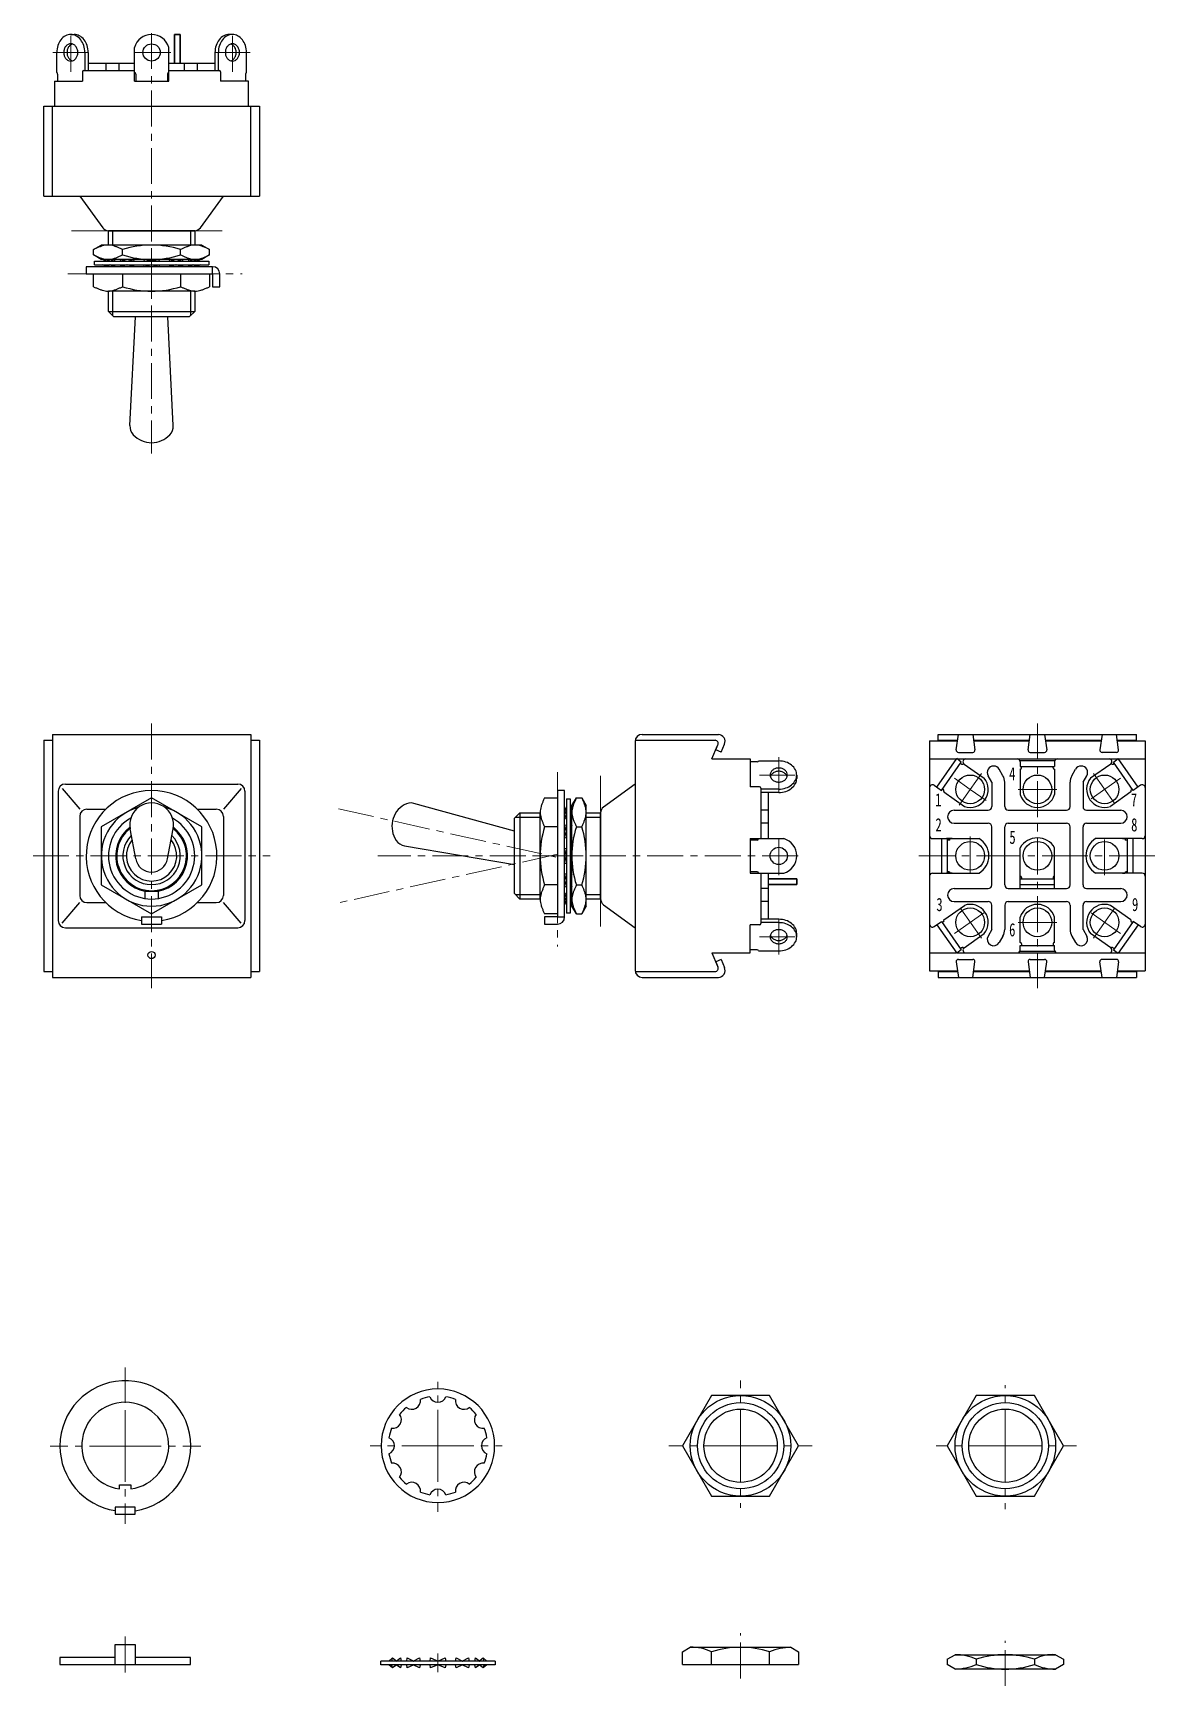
# Model space of a CAD drawing. Units: millimetres on the paper. Extents: x -73 to 83, y -72 to 158.
import ezdxf
from ezdxf.enums import TextEntityAlignment as Align

# ---------------------------------------------------------------- set-up
doc = ezdxf.new("R2010")
doc.units = ezdxf.units.MM
doc.linetypes.add('CHAIN1', pattern=[8, 5, -1, 1, -1])
for name, color, linetype in [('0-0_0', 3, 'Continuous'), ('0-4_DIM', 3, 'Continuous'), ('0-F', 3, 'Continuous')]:
    doc.layers.add(name, color=color, linetype=linetype)
doc.layers.add('0-1_DEFPOINTS', color=4, linetype='CHAIN1', lineweight=18)
doc.layers.add('0-5_CENTER', color=4, linetype='CHAIN1', lineweight=18)
doc.styles.add('ＭＳ ゴシック', font='')
doc.styles.get('ＭＳ ゴシック').set_extended_font_data('MS Gothic')

msp = doc.modelspace()

# ---------------------------------------------------------------- linework, layer by layer
at = {"layer": '0-0_0'}
for p, q in [((-70.495, 135.141), (-70.495, 147.671)), ((-42.895, 135.141), (-42.895, 147.671)), ((-64.778, 122.551), (-64.778, 124.326)), ((-64.778, 124.326), (-48.612, 124.326)), ((-60.736, 124.326), (-60.736, 122.551)), ((-52.653, 124.326), (-52.653, 122.551)), ((-48.612, 124.326), (-48.612, 122.551)), ((-62.695, 119.091), (-62.695, 121.926)), ((-50.695, 121.926), (-62.695, 121.926)), ((-62.095, 118.491), (-62.095, 121.926)), ((-51.295, 121.926), (-51.295, 118.491)), ((-50.695, 121.926), (-50.695, 119.091)), ((-62.695, 119.091), (-56.695, 119.091)), ((-62.695, 119.091), (-61.945, 118.341)), ((-51.445, 118.341), (-61.945, 118.341)), ((-59.714, 103.228), (-58.945, 118.341)), ((-56.695, 119.091), (-50.695, 119.091)), ((-53.675, 103.228), (-54.445, 118.341)), ((-51.445, 118.341), (-50.695, 119.091)), ((-6.195, 46.79), (-20.178, 50.645)), ((-1.985, 51.427), (-0.211, 51.427)), ((-0.211, 51.427), (-0.211, 35.261)), ((-5.445, 49.344), (-6.195, 48.594)), ((-6.195, 38.094), (-6.195, 48.594)), ((-6.045, 48.744), (-2.611, 48.744)), ((-5.445, 49.344), (-5.445, 43.344)), ((-5.445, 49.344), (-2.61, 49.344)), ((-2.611, 37.344), (-2.61, 49.344)), ((-58.906, 42.927), (-59.692, 47.093)), ((-54.484, 42.927), (-53.698, 47.093)), ((-0.211, 47.386), (-1.985, 47.386)), ((-21.485, 44.75), (-6.195, 42.168)), ((-5.445, 43.344), (-5.445, 37.344)), ((-0.211, 39.303), (-1.985, 39.303)), ((-57.62, 38.444), (-57.62, 37.416)), ((-57.62, 38.444), (-55.77, 38.444)), ((-55.77, 38.444), (-55.77, 37.416)), ((-6.195, 38.094), (-5.445, 37.344)), ((-2.611, 37.944), (-6.045, 37.944)), ((-2.611, 37.344), (-5.445, 37.344)), ((-0.211, 35.261), (-1.985, 35.261)), ((21.245, -31.736), (17.204, -38.736)), ((29.328, -31.736), (21.245, -31.736)), ((33.369, -38.736), (29.328, -31.736)), ((17.204, -38.736), (21.245, -45.736)), ((29.328, -45.736), (33.369, -38.736)), ((21.245, -45.736), (29.328, -45.736)), ((17.204, -67.406), (18.287, -66.781)), ((17.204, -69.181), (17.204, -67.406)), ((18.287, -66.781), (32.287, -66.781)), ((21.245, -69.181), (21.245, -67.406)), ((29.328, -69.181), (29.328, -67.406)), ((32.287, -66.781), (33.369, -67.406)), ((33.369, -67.406), (33.369, -69.181)), ((17.204, -69.181), (21.245, -69.181)), ((21.245, -69.181), (29.328, -69.181)), ((29.328, -69.181), (33.369, -69.181))]:
    msp.add_line(p, q, dxfattribs=at)
msp.add_lwpolyline([(-49.695, 47.386), (-56.695, 51.427), (-63.695, 47.386), (-63.695, 39.303), (-56.695, 35.261), (-49.695, 39.303)], close=True, dxfattribs=at)
for radius in [7, 6, 5.1]:
    msp.add_circle((25.287, -38.736), radius, dxfattribs=at)
for centre, radius, start, end in [((-52.518, 148.79), 28.962, 244.95668, 245.83606), ((-60.578, 130.821), 9.268, 245.82383, 248.53471), ((-62.078, 127), 5.163, 248.5135, 253.26103), ((-62.592, 125.287), 3.374, 253.24085, 260.29448), ((-62.748, 124.376), 2.45, 260.30057, 269.79683), ((-62.766, 124.376), 2.45, 270.20317, 279.69943), ((-62.922, 125.287), 3.374, 279.70555, 286.75918), ((-63.436, 127), 5.163, 286.73892, 291.48646), ((-64.936, 130.821), 9.268, 291.46529, 294.17617), ((-72.996, 148.79), 28.962, 294.16394, 295.04332), ((-56.695, 135.3), 13.375, 252.41205, 287.58795), ((-40.394, 148.79), 28.962, 244.95668, 245.83606), ((-48.453, 130.821), 9.268, 245.82383, 248.53471), ((-49.954, 127), 5.163, 248.51354, 253.26108), ((-50.468, 125.287), 3.374, 253.24085, 260.29448), ((-50.624, 124.376), 2.45, 260.30055, 269.79682), ((-50.641, 124.376), 2.45, 270.20317, 279.69943), ((-50.797, 125.287), 3.374, 279.70552, 286.75915), ((-51.311, 127), 5.163, 286.73892, 291.48646), ((-52.812, 130.821), 9.268, 291.46529, 294.17617), ((-60.871, 148.79), 28.962, 294.164, 295.04337), ((-57.966, 103.139), 1.75, 177.08611, 223.39801), ((-56.695, 104.341), 3.5, 223.39801, 316.60199), ((-55.423, 103.139), 1.75, 316.60199, 2.91389), ((-56.695, 47.658), 3.05, 349.31305, 190.68695), ((-20.643, 48.958), 1.75, 74.58611, 120.89801), ((2.464, 48.728), 5.163, 158.5135, 163.26103), ((6.285, 47.227), 9.268, 155.82383, 158.53471), ((24.254, 39.168), 28.962, 154.95668, 155.83606), ((-56.695, 43.344), 7, 105.10938, 74.89062), ((-56.695, 43.344), 6, 118.92964, 61.07036), ((-19.744, 47.457), 3.5, 120.89801, 214.10199), ((-0.16, 49.398), 2.45, 170.30057, 179.79683), ((-0.16, 49.415), 2.45, 180.20317, 189.69943), ((0.751, 49.242), 3.374, 163.24085, 170.29448), ((0.751, 49.571), 3.374, 189.70555, 196.75918), ((2.464, 50.085), 5.163, 196.73892, 201.48646), ((-56.695, 43.344), 5, 127.31891, 259.33887), ((-56.695, 43.344), 4.85, 128.31988, 51.68012), ((-56.695, 43.344), 4, 134.91582, 45.08418), ((-56.695, 43.344), 5, 280.66113, 52.68109), ((10.764, 43.344), 13.375, 162.41205, 197.58795), ((6.285, 51.586), 9.268, 201.46529, 204.17617), ((24.254, 59.646), 28.962, 204.16394, 205.04332), ((-56.695, 43.344), 3.5, 140.69215, 39.30785), ((-21.193, 46.476), 1.75, 214.10199, 260.41389), ((-56.695, 43.344), 2.25, 190.68695, 349.31305), ((24.254, 27.043), 28.962, 154.95668, 155.83606), ((-0.16, 37.274), 2.45, 170.30055, 179.79682), ((-0.16, 37.291), 2.45, 180.20317, 189.69943), ((0.751, 37.117), 3.374, 163.24085, 170.29448), ((0.751, 37.447), 3.374, 189.70552, 196.75915), ((2.464, 36.603), 5.163, 158.51354, 163.26108), ((6.285, 35.103), 9.268, 155.82383, 158.53471), ((2.464, 37.961), 5.163, 196.73892, 201.48646), ((6.285, 39.461), 9.268, 201.46529, 204.17617), ((24.254, 47.521), 28.962, 204.164, 205.04337), ((18.416, -73.481), 6.702, 65.02941, 91.10567), ((25.287, -80.155), 13.375, 72.41205, 107.58795), ((32.599, -75.57), 8.795, 92.03333, 111.83159)]:
    msp.add_arc(centre, radius, start, end, dxfattribs=at)
at = {"layer": '0-1_DEFPOINTS'}
for p, q in [((-46.871, 130.341), (-67.839, 130.341)), ((-56.695, 127.921), (-56.695, 100.841)), ((-68.339, 124.326), (-44.085, 124.326)), ((-56.695, 100.841), (-56.695, 99.341)), ((-56.695, 61.744), (-56.695, 24.944)), ((-0.211, 54.989), (-0.211, 30.735)), ((5.805, 33.521), (5.805, 54.489)), ((-30.695, 49.884), (-0.195, 43.123)), ((-73.195, 43.344), (-40.195, 43.344)), ((-0.195, 43.566), (-30.695, 36.804)), ((-23.695, 43.344), (-25.195, 43.344)), ((3.384, 43.344), (-23.695, 43.344)), ((25.287, -38.736), (25.287, -29.648)), ((25.287, -38.736), (15.28, -38.736)), ((25.287, -38.736), (25.287, -47.39)), ((25.287, -38.736), (33.369, -38.736)), ((33.369, -38.736), (35.273, -38.736)), ((25.287, -71.125), (25.287, -64.836))]:
    msp.add_line(p, q, dxfattribs=at)
at = {"layer": '0-4_DIM'}
for p, q in [((-67.945, 157.641), (-67.476, 157.641)), ((-53.495, 157.641), (-52.695, 157.641)), ((-53.495, 153.641), (-53.495, 157.641)), ((-52.695, 157.641), (-53.495, 157.641)), ((-52.695, 157.641), (-52.695, 153.641)), ((-52.695, 153.641), (-52.695, 157.641)), ((-45.445, 157.641), (-45.914, 157.641)), ((-69.9, 154.141), (-69.9, 155.141)), ((-69.9, 152.341), (-69.9, 154.141)), ((-65.979, 155.141), (-65.979, 152.641)), ((-65.52, 155.141), (-65.52, 152.641)), ((-59.095, 152.341), (-59.095, 155.841)), ((-59.095, 152.341), (-59.095, 155.841)), ((-54.295, 152.341), (-54.295, 155.841)), ((-54.295, 152.341), (-54.295, 155.841)), ((-47.869, 155.141), (-47.869, 153.641)), ((-47.411, 155.141), (-47.411, 152.641)), ((-43.489, 154.141), (-43.489, 155.141)), ((-43.489, 152.341), (-43.489, 154.141)), ((-69.771, 152.141), (-69.771, 151.141)), ((-66.308, 152.441), (-66.308, 151.141)), ((-66.108, 152.641), (-62.05, 152.641)), ((-65.52, 153.641), (-62.05, 153.641)), ((-63.045, 153.641), (-63.045, 152.641)), ((-62.05, 153.641), (-59.095, 153.641)), ((-62.05, 152.641), (-59.095, 152.641)), ((-61.245, 153.641), (-61.245, 152.641)), ((-59.095, 151.141), (-59.095, 152.641)), ((-58.895, 152.141), (-58.895, 151.141)), ((-54.495, 152.141), (-54.495, 151.141)), ((-54.295, 153.641), (-53.495, 153.641)), ((-54.295, 151.141), (-54.295, 152.641)), ((-54.295, 152.641), (-51.339, 152.641)), ((-53.495, 153.641), (-52.695, 153.641)), ((-52.695, 153.641), (-51.339, 153.641)), ((-52.145, 153.641), (-52.145, 152.641)), ((-51.339, 153.641), (-47.869, 153.641)), ((-51.339, 152.641), (-47.281, 152.641)), ((-50.345, 153.641), (-50.345, 152.641)), ((-47.869, 153.641), (-47.869, 152.641)), ((-47.081, 152.441), (-47.081, 151.141)), ((-43.619, 152.141), (-43.619, 151.141)), ((-70.195, 151.141), (-66.308, 151.141)), ((-70.195, 151.141), (-70.195, 147.671)), ((-59.095, 151.141), (-54.295, 151.141)), ((-43.195, 151.141), (-47.081, 151.141)), ((-43.195, 147.671), (-43.195, 151.141)), ((-71.695, 135.141), (-41.695, 135.141)), ((-66.695, 135.141), (-63.494, 130.752)), ((-49.895, 130.752), (-46.695, 135.141)), ((-62.695, 128.341), (-62.695, 130.341)), ((-50.695, 130.341), (-62.695, 130.341)), ((-62.686, 130.341), (-50.703, 130.341)), ((-62.095, 128.341), (-62.095, 130.341)), ((-51.295, 130.341), (-51.295, 128.341)), ((-50.695, 130.341), (-50.695, 128.341)), ((-63.695, 126.341), (-64.778, 126.967)), ((-49.695, 128.341), (-63.695, 128.341)), ((-60.736, 126.967), (-60.736, 127.716)), ((-52.653, 126.967), (-52.653, 127.716)), ((-49.695, 128.341), (-48.612, 127.716)), ((-48.612, 126.967), (-49.695, 126.341)), ((-48.612, 126.967), (-48.612, 127.716)), ((-65.795, 125.326), (-65.795, 124.326)), ((-48.195, 125.326), (-65.795, 125.326)), ((-65.795, 124.326), (-48.195, 124.326)), ((-64.645, 126.084), (-56.695, 126.084)), ((-64.645, 125.584), (-64.645, 126.084)), ((-64.645, 125.584), (-56.641, 125.584)), ((-49.695, 126.341), (-63.695, 126.341)), ((-63.006, 125.344), (-63.504, 125.584)), ((-63.006, 125.344), (-63.103, 125.584)), ((-63.102, 126.085), (-63.006, 126.323)), ((-62.413, 125.584), (-63.006, 125.344)), ((-62.695, 126.197), (-62.695, 126.342)), ((-62.695, 125.326), (-62.695, 125.47)), ((-62.51, 126.084), (-61.918, 126.323)), ((-61.918, 125.344), (-62.51, 125.584)), ((-62.095, 126.252), (-62.095, 126.341)), ((-62.095, 125.326), (-62.095, 125.416)), ((-61.918, 126.323), (-61.821, 126.084)), ((-61.821, 125.584), (-61.918, 125.344)), ((-60.965, 125.336), (-61.033, 125.584)), ((-61.032, 126.087), (-60.965, 126.331)), ((-60.965, 126.331), (-60.065, 126.084)), ((-60.065, 125.584), (-60.965, 125.336)), ((-60.133, 126.084), (-59.234, 126.331)), ((-59.234, 125.336), (-60.133, 125.584)), ((-59.234, 126.331), (-59.166, 126.084)), ((-59.166, 125.584), (-59.234, 125.336)), ((-57.719, 125.326), (-57.782, 125.584)), ((-56.665, 125.584), (-57.719, 125.326)), ((-56.748, 125.584), (-48.745, 125.584)), ((-55.67, 126.341), (-56.725, 126.084)), ((-55.67, 125.326), (-56.725, 125.584)), ((-56.695, 126.084), (-48.745, 126.084)), ((-55.607, 126.084), (-55.67, 126.341)), ((-55.607, 125.584), (-55.67, 125.326)), ((-54.224, 126.084), (-54.156, 126.331)), ((-54.156, 125.336), (-54.224, 125.584)), ((-54.156, 126.331), (-53.256, 126.084)), ((-53.256, 125.584), (-54.156, 125.336)), ((-53.324, 126.084), (-52.425, 126.331)), ((-52.425, 125.336), (-53.324, 125.584)), ((-52.425, 126.331), (-52.357, 126.087)), ((-52.356, 125.584), (-52.425, 125.336)), ((-51.569, 126.084), (-51.472, 126.323)), ((-51.472, 125.344), (-51.569, 125.584)), ((-51.472, 126.323), (-50.879, 126.084)), ((-50.879, 125.584), (-51.472, 125.344)), ((-51.295, 126.341), (-51.295, 126.252)), ((-51.295, 125.416), (-51.295, 125.326)), ((-50.384, 125.344), (-50.976, 125.584)), ((-50.971, 126.086), (-50.384, 126.323)), ((-50.695, 126.342), (-50.695, 126.197)), ((-50.695, 125.47), (-50.695, 125.326)), ((-50.384, 126.323), (-50.287, 126.085)), ((-50.384, 126.323), (-49.886, 126.084)), ((-49.886, 125.584), (-50.384, 125.344)), ((-50.287, 125.584), (-50.384, 125.344)), ((-48.745, 126.084), (-48.745, 125.584)), ((-48.195, 124.326), (-48.195, 125.326)), ((-70.495, 60.244), (-42.895, 60.244)), ((-70.495, 60.244), (-70.495, 26.444)), ((-42.895, 60.244), (-42.895, 26.444)), ((11.605, 60.244), (22.205, 60.244)), ((52.805, 60.244), (80.405, 60.244)), ((52.805, 59.444), (52.805, 60.244)), ((55.303, 58.086), (55.605, 60.244)), ((57.605, 60.244), (57.908, 58.086)), ((65.303, 58.086), (65.605, 60.244)), ((67.605, 60.244), (67.908, 58.086)), ((75.605, 60.244), (75.303, 58.086)), ((77.908, 58.086), (77.605, 60.244)), ((-71.695, 59.444), (-71.695, 27.244)), ((-71.695, 59.444), (-70.495, 59.444)), ((-42.895, 59.444), (-41.695, 59.444)), ((-41.695, 59.444), (-41.695, 27.244)), ((10.605, 59.244), (10.605, 27.444)), ((10.626, 59.444), (21.754, 59.444)), ((21.305, 56.844), (22.082, 58.692)), ((21.83, 58.093), (22.123, 58.789)), ((22.567, 57.783), (21.83, 58.093)), ((22.567, 57.783), (23.035, 58.896)), ((51.605, 59.344), (51.605, 27.344)), ((51.605, 59.344), (55.479, 59.344)), ((52.805, 59.444), (55.493, 59.444)), ((55.6, 57.744), (57.61, 57.744)), ((57.717, 59.444), (65.493, 59.444)), ((57.717, 59.444), (65.493, 59.444)), ((57.731, 59.344), (65.479, 59.344)), ((65.6, 57.744), (67.61, 57.744)), ((67.717, 59.444), (75.493, 59.444)), ((67.717, 59.444), (75.493, 59.444)), ((67.731, 59.344), (75.479, 59.344)), ((77.61, 57.744), (75.6, 57.744)), ((77.731, 59.344), (81.605, 59.344)), ((81.605, 59.344), (81.605, 27.344)), ((21.305, 56.844), (26.605, 56.844)), ((26.605, 56.844), (26.605, 52.958)), ((27.605, 56.42), (26.605, 56.42)), ((27.805, 56.55), (29.605, 56.55)), ((29.605, 56.55), (30.605, 56.55)), ((51.605, 56.844), (55.348, 56.844)), ((52.602, 52.923), (55.372, 56.879)), ((53.257, 52.464), (56.011, 56.396)), ((56.011, 56.396), (55.372, 56.879)), ((55.417, 56.844), (77.793, 56.844)), ((56.06, 56.117), (55.896, 56.232)), ((56.409, 56.117), (59.205, 54.159)), ((61.814, 54.494), (61.295, 55.394)), ((64.176, 56.594), (69.035, 56.594)), ((64.205, 56.444), (64.205, 55.794)), ((64.205, 55.794), (69.005, 55.794)), ((64.205, 55.394), (64.205, 51.894)), ((64.405, 55.594), (64.405, 55.794)), ((68.805, 55.594), (68.805, 55.794)), ((69.005, 56.444), (69.005, 55.794)), ((69.005, 55.394), (69.005, 51.894)), ((71.397, 54.494), (71.916, 55.394)), ((76.802, 56.117), (74.005, 54.159)), ((77.151, 56.117), (77.315, 56.232)), ((77.2, 56.396), (77.839, 56.879)), ((79.953, 52.464), (77.2, 56.396)), ((80.609, 52.923), (77.839, 56.879)), ((77.863, 56.844), (81.605, 56.844)), ((-68.695, 53.344), (-44.695, 53.344)), ((10.605, 53.344), (6.216, 50.144)), ((27.905, 52.958), (26.605, 52.958)), ((33.105, 54.594), (33.105, 54.125)), ((52.235, 53.18), (53.257, 52.464)), ((60.255, 53.594), (59.736, 54.494)), ((60.255, 53.594), (60.255, 50.194)), ((62.055, 50.194), (62.055, 53.594)), ((71.155, 50.194), (71.155, 53.594)), ((72.955, 53.594), (73.475, 54.494)), ((72.955, 53.594), (72.955, 50.194)), ((80.976, 53.18), (79.953, 52.464)), ((-69.695, 52.344), (-69.695, 34.344)), ((-69.15, 52.71), (-66.695, 49.844)), ((-44.239, 52.71), (-46.695, 49.844)), ((-43.695, 52.344), (-43.695, 34.344)), ((0.789, 52.444), (-0.211, 52.444)), ((-0.211, 52.444), (-0.211, 34.844)), ((0.789, 34.844), (0.789, 52.444)), ((1.047, 51.294), (1.047, 43.291)), ((1.047, 51.294), (1.547, 51.294)), ((1.547, 51.294), (1.547, 43.344)), ((1.805, 50.344), (2.431, 51.427)), ((28.105, 52.758), (28.105, 48.7)), ((30.605, 52.628), (28.105, 52.628)), ((30.605, 52.17), (28.105, 52.17)), ((29.105, 52.17), (29.105, 48.7)), ((53.536, 52.513), (53.372, 52.628)), ((53.585, 52.234), (56.452, 50.227)), ((79.626, 52.234), (76.759, 50.227)), ((79.675, 52.513), (79.839, 52.628)), ((-66.695, 48.844), (-66.695, 37.844)), ((-65.695, 49.844), (-63.063, 49.844)), ((-50.326, 49.844), (-47.695, 49.844)), ((-46.695, 48.844), (-46.695, 37.844)), ((0.789, 49.344), (0.934, 49.344)), ((0.789, 48.744), (0.879, 48.744)), ((0.808, 49.655), (1.047, 50.154)), ((0.808, 49.655), (1.047, 49.752)), ((1.047, 49.063), (0.808, 49.655)), ((0.808, 48.567), (1.047, 49.16)), ((1.047, 48.47), (0.808, 48.567)), ((1.547, 49.16), (1.787, 48.567)), ((1.787, 48.567), (1.547, 48.47)), ((1.549, 49.752), (1.787, 49.655)), ((1.661, 49.344), (1.806, 49.344)), ((1.715, 48.744), (1.805, 48.744)), ((1.805, 36.344), (1.805, 50.344)), ((3.805, 36.344), (3.805, 50.344)), ((3.805, 49.344), (5.805, 49.344)), ((3.805, 48.744), (5.805, 48.744)), ((5.805, 37.344), (5.805, 49.344)), ((5.805, 49.336), (5.805, 37.353)), ((29.105, 49.694), (28.105, 49.694)), ((28.105, 48.7), (28.105, 45.744)), ((29.105, 48.7), (29.105, 45.744)), ((55.005, 49.694), (59.755, 49.694)), ((62.555, 49.694), (70.655, 49.694)), ((73.455, 49.694), (78.205, 49.694)), ((0.8, 47.614), (1.047, 47.683)), ((1.047, 46.715), (0.8, 47.614)), ((0.8, 45.883), (1.047, 46.783)), ((1.795, 47.614), (1.547, 46.715)), ((1.547, 46.783), (1.795, 45.883)), ((1.551, 47.682), (1.795, 47.614)), ((2.431, 47.386), (3.18, 47.386)), ((29.105, 47.894), (28.105, 47.894)), ((55.005, 47.894), (59.755, 47.894)), ((60.255, 39.294), (60.255, 47.394)), ((62.055, 39.294), (62.055, 47.394)), ((62.555, 47.894), (70.655, 47.894)), ((71.155, 39.294), (71.155, 47.394)), ((72.955, 39.294), (72.955, 47.394)), ((73.455, 47.894), (78.205, 47.894)), ((0.789, 44.369), (1.047, 44.432)), ((1.047, 43.314), (0.789, 44.369)), ((1.047, 45.815), (0.8, 45.883)), ((1.795, 45.883), (1.547, 45.815)), ((26.605, 45.744), (28.105, 45.744)), ((26.605, 45.744), (26.605, 40.944)), ((27.605, 45.544), (26.605, 45.544)), ((27.805, 45.744), (31.305, 45.744)), ((27.805, 45.744), (31.305, 45.744)), ((52.005, 45.744), (58.498, 45.744)), ((53.255, 45.744), (53.255, 40.944)), ((54.055, 45.744), (54.055, 40.944)), ((54.255, 45.544), (54.055, 45.544)), ((64.205, 38.794), (64.205, 44.487)), ((69.005, 38.794), (69.005, 44.487)), ((81.205, 45.744), (74.713, 45.744)), ((78.455, 45.744), (78.755, 45.744)), ((79.255, 45.744), (78.455, 45.744)), ((79.155, 45.544), (78.955, 45.544)), ((79.155, 40.944), (79.155, 45.744)), ((79.955, 40.944), (79.955, 45.744)), ((0.789, 42.32), (1.047, 43.375)), ((1.047, 42.257), (0.789, 42.32)), ((1.047, 43.398), (1.047, 35.394)), ((1.805, 42.32), (1.547, 43.375)), ((1.547, 43.344), (1.547, 35.394)), ((1.547, 42.257), (1.805, 42.32)), ((0.8, 40.805), (1.047, 40.874)), ((1.047, 39.906), (0.8, 40.805)), ((0.8, 39.074), (1.047, 39.974)), ((1.547, 40.874), (1.795, 40.805)), ((1.795, 40.805), (1.547, 39.906)), ((1.547, 39.974), (1.795, 39.074)), ((2.431, 39.303), (3.18, 39.303)), ((27.605, 41.144), (26.605, 41.144)), ((26.605, 40.944), (28.105, 40.944)), ((27.805, 40.944), (31.305, 40.944)), ((27.805, 40.944), (31.305, 40.944)), ((28.105, 40.944), (28.105, 37.989)), ((29.105, 40.944), (29.105, 40.144)), ((29.105, 40.144), (33.105, 40.144)), ((29.105, 40.144), (29.105, 39.344)), ((33.105, 39.344), (29.105, 39.344)), ((29.105, 39.344), (29.105, 37.989)), ((29.105, 39.344), (33.105, 39.344)), ((33.105, 40.144), (33.105, 39.344)), ((33.105, 39.344), (33.105, 40.144)), ((52.005, 40.944), (58.498, 40.944)), ((54.255, 41.144), (54.055, 41.144)), ((54.755, 40.944), (55.755, 40.944)), ((64.205, 40.144), (69.005, 40.144)), ((64.205, 39.494), (64.205, 40.144)), ((64.205, 39.344), (69.005, 39.344)), ((64.405, 40.344), (64.405, 40.144)), ((68.805, 40.344), (68.805, 40.144)), ((69.005, 39.494), (69.005, 40.144)), ((81.205, 40.944), (74.713, 40.944)), ((78.455, 40.944), (78.755, 40.944)), ((79.255, 40.944), (78.455, 40.944)), ((79.155, 41.144), (78.955, 41.144)), ((-69.15, 33.979), (-66.695, 36.844)), ((-65.695, 36.844), (-63.063, 36.844)), ((-50.326, 36.844), (-47.695, 36.844)), ((-44.239, 33.979), (-46.695, 36.844)), ((0.879, 37.944), (0.789, 37.944)), ((0.934, 37.344), (0.789, 37.344)), ((1.047, 39.006), (0.8, 39.074)), ((0.808, 38.121), (1.047, 38.218)), ((1.047, 37.529), (0.808, 38.121)), ((0.808, 37.033), (1.047, 37.626)), ((1.047, 36.535), (0.808, 37.033)), ((1.047, 36.936), (0.808, 37.033)), ((1.547, 38.218), (1.787, 38.121)), ((1.787, 38.121), (1.547, 37.529)), ((1.787, 37.033), (1.547, 36.535)), ((1.549, 37.621), (1.787, 37.033)), ((1.787, 37.033), (1.549, 36.937)), ((1.795, 39.074), (1.551, 39.007)), ((1.806, 37.344), (1.661, 37.344)), ((1.805, 37.944), (1.715, 37.944)), ((5.805, 37.944), (3.805, 37.944)), ((5.805, 37.344), (3.805, 37.344)), ((29.105, 38.794), (28.105, 38.794)), ((28.105, 37.989), (28.105, 33.931)), ((29.105, 36.994), (28.105, 36.994)), ((29.105, 37.989), (29.105, 34.519)), ((55.005, 38.794), (59.755, 38.794)), ((55.005, 36.994), (59.755, 36.994)), ((62.555, 38.794), (70.655, 38.794)), ((62.555, 36.994), (70.655, 36.994)), ((73.455, 38.794), (78.205, 38.794)), ((73.455, 36.994), (78.205, 36.994)), ((-58.095, 34.844), (-55.295, 34.844)), ((-58.095, 34.844), (-58.095, 33.844)), ((-55.295, 34.844), (-55.295, 33.844)), ((-0.211, 34.844), (0.789, 34.844)), ((1.547, 35.394), (1.047, 35.394)), ((2.431, 35.261), (1.805, 36.344)), ((2.431, 35.261), (3.18, 35.261)), ((3.805, 36.344), (3.18, 35.261)), ((6.216, 36.545), (10.605, 33.344)), ((29.105, 34.519), (28.105, 34.519)), ((30.605, 34.519), (29.105, 34.519)), ((53.585, 34.454), (56.452, 36.462)), ((60.255, 33.094), (60.255, 36.494)), ((62.055, 36.494), (62.055, 33.094)), ((64.205, 31.294), (64.205, 34.794)), ((69.005, 31.294), (69.005, 34.794)), ((71.155, 36.494), (71.155, 33.094)), ((72.955, 33.094), (72.955, 36.494)), ((79.626, 34.454), (76.759, 36.462)), ((-68.695, 33.344), (-44.695, 33.344)), ((-58.095, 33.844), (-55.295, 33.844)), ((27.905, 33.731), (26.605, 33.731)), ((26.605, 29.844), (26.605, 33.731)), ((30.605, 34.06), (28.105, 34.06)), ((33.105, 32.094), (33.105, 32.564)), ((52.235, 33.509), (53.257, 34.225)), ((52.602, 33.766), (55.372, 29.81)), ((53.257, 34.225), (56.011, 30.293)), ((53.536, 34.176), (53.372, 34.061)), ((56.409, 30.572), (59.205, 32.53)), ((60.255, 33.094), (59.736, 32.194)), ((72.955, 33.094), (73.475, 32.194)), ((76.802, 30.572), (74.005, 32.53)), ((79.953, 34.225), (77.2, 30.293)), ((80.609, 33.766), (77.839, 29.81)), ((79.675, 34.176), (79.839, 34.061)), ((80.976, 33.509), (79.953, 34.225)), ((27.605, 30.268), (26.605, 30.268)), ((27.805, 30.139), (29.605, 30.139)), ((29.605, 30.139), (30.605, 30.139)), ((56.011, 30.293), (55.372, 29.81)), ((56.06, 30.572), (55.896, 30.457)), ((61.814, 32.194), (61.295, 31.294)), ((64.176, 30.094), (69.035, 30.094)), ((64.205, 30.244), (64.205, 30.894)), ((64.205, 30.894), (69.005, 30.894)), ((64.405, 31.094), (64.405, 30.894)), ((68.805, 31.094), (68.805, 30.894)), ((69.005, 30.244), (69.005, 30.894)), ((71.397, 32.194), (71.916, 31.294)), ((77.151, 30.572), (77.315, 30.457)), ((77.2, 30.293), (77.839, 29.81)), ((21.305, 29.844), (26.605, 29.844)), ((21.305, 29.844), (22.082, 27.997)), ((22.567, 28.906), (21.83, 28.596)), ((21.83, 28.596), (22.123, 27.899)), ((22.567, 28.906), (23.035, 27.793)), ((51.605, 29.844), (55.348, 29.844)), ((55.303, 28.603), (55.605, 26.444)), ((55.417, 29.844), (77.793, 29.844)), ((55.6, 28.944), (57.61, 28.944)), ((57.605, 26.444), (57.908, 28.603)), ((65.303, 28.603), (65.605, 26.444)), ((65.6, 28.944), (67.61, 28.944)), ((67.605, 26.444), (67.908, 28.603)), ((75.605, 26.444), (75.303, 28.603)), ((77.61, 28.944), (75.6, 28.944)), ((77.908, 28.603), (77.605, 26.444)), ((77.863, 29.844), (81.605, 29.844)), ((-71.695, 27.244), (-70.495, 27.244)), ((-70.495, 26.444), (-42.895, 26.444)), ((-42.895, 27.244), (-41.695, 27.244)), ((10.626, 27.244), (21.754, 27.244)), ((11.605, 26.444), (22.205, 26.444)), ((51.605, 27.344), (55.479, 27.344)), ((52.805, 27.244), (55.493, 27.244)), ((52.805, 27.244), (52.805, 26.444)), ((52.805, 26.444), (80.405, 26.444)), ((57.717, 27.244), (65.493, 27.244)), ((57.717, 27.244), (65.493, 27.244)), ((57.731, 27.344), (65.479, 27.344)), ((67.717, 27.244), (75.493, 27.244)), ((67.717, 27.244), (75.493, 27.244)), ((67.731, 27.344), (75.479, 27.344)), ((77.717, 27.244), (80.405, 27.244)), ((77.731, 27.344), (81.605, 27.344)), ((80.405, 27.244), (80.405, 26.444)), ((58.095, -31.736), (54.054, -38.736)), ((66.178, -31.736), (58.095, -31.736)), ((70.219, -38.736), (66.178, -31.736)), ((54.054, -38.736), (58.095, -45.736)), ((66.178, -45.736), (70.219, -38.736)), ((-61.162, -44.733), (-61.162, -44.186)), ((-61.162, -44.186), (-59.562, -44.186)), ((-59.562, -44.186), (-59.562, -44.733)), ((58.095, -45.736), (66.178, -45.736)), ((-61.762, -47.279), (-61.762, -47.679)), ((-58.962, -47.279), (-61.762, -47.279)), ((-61.762, -47.679), (-61.762, -48.279)), ((-61.762, -48.279), (-58.962, -48.279)), ((-58.962, -47.679), (-58.962, -47.279)), ((-58.962, -48.279), (-58.962, -47.679)), ((-61.762, -68.181), (-61.762, -66.381)), ((-61.762, -66.381), (-58.962, -66.381)), ((-58.962, -66.381), (-58.962, -68.181)), ((-69.462, -68.181), (-69.462, -69.181)), ((-61.762, -68.181), (-69.462, -68.181)), ((-61.762, -69.181), (-61.762, -68.181)), ((-58.962, -68.181), (-58.962, -69.181)), ((-51.262, -68.181), (-58.962, -68.181)), ((-51.262, -69.181), (-51.262, -68.181)), ((-16.791, -68.699), (-24.794, -68.699)), ((-24.794, -69.199), (-24.794, -68.699)), ((-23.653, -68.699), (-23.155, -68.259)), ((-23.252, -68.699), (-23.155, -68.259)), ((-23.155, -68.259), (-22.562, -68.699)), ((-22.66, -68.699), (-22.067, -68.259)), ((-22.067, -68.259), (-21.97, -68.699)), ((-21.182, -68.699), (-21.114, -68.251)), ((-21.114, -68.251), (-20.215, -68.699)), ((-20.282, -68.699), (-19.383, -68.251)), ((-19.383, -68.251), (-19.315, -68.699)), ((-17.932, -68.699), (-17.869, -68.241)), ((-17.869, -68.241), (-16.814, -68.699)), ((-8.894, -68.699), (-16.897, -68.699)), ((-16.874, -68.699), (-15.819, -68.241)), ((-15.819, -68.241), (-15.756, -68.699)), ((-14.373, -68.699), (-14.305, -68.251)), ((-14.305, -68.251), (-13.406, -68.699)), ((-13.473, -68.699), (-12.574, -68.251)), ((-12.574, -68.251), (-12.506, -68.699)), ((-11.718, -68.699), (-11.621, -68.259)), ((-11.621, -68.259), (-11.028, -68.699)), ((-11.126, -68.699), (-10.533, -68.259)), ((-10.533, -68.259), (-10.035, -68.699)), ((-10.533, -68.259), (-10.436, -68.699)), ((-8.894, -68.699), (-8.894, -69.199)), ((54.054, -68.44), (55.137, -67.814)), ((54.054, -68.44), (54.054, -69.189)), ((55.137, -67.814), (69.137, -67.814)), ((58.095, -68.44), (58.095, -69.189)), ((66.178, -68.44), (66.178, -69.189)), ((69.137, -67.814), (70.219, -68.44)), ((-69.462, -69.181), (-51.262, -69.181)), ((-16.844, -69.199), (-24.794, -69.199)), ((-23.155, -69.638), (-23.653, -69.199)), ((-23.155, -69.638), (-23.251, -69.2)), ((-22.567, -69.201), (-23.155, -69.638)), ((-22.067, -69.638), (-22.66, -69.199)), ((-21.97, -69.199), (-22.067, -69.638)), ((-21.114, -69.647), (-21.181, -69.202)), ((-20.215, -69.199), (-21.114, -69.647)), ((-19.383, -69.647), (-20.282, -69.199)), ((-19.315, -69.199), (-19.383, -69.647)), ((-17.869, -69.657), (-17.932, -69.199)), ((-16.844, -69.206), (-17.869, -69.657)), ((-8.894, -69.199), (-16.844, -69.199)), ((-15.819, -69.657), (-16.844, -69.206)), ((-15.756, -69.199), (-15.819, -69.657)), ((-14.305, -69.647), (-14.373, -69.199)), ((-13.406, -69.199), (-14.305, -69.647)), ((-12.574, -69.647), (-13.473, -69.199)), ((-12.507, -69.202), (-12.574, -69.647)), ((-11.621, -69.638), (-11.718, -69.199)), ((-11.028, -69.199), (-11.621, -69.638)), ((-10.437, -69.2), (-10.533, -69.638))]:
    msp.add_line(p, q, dxfattribs=at)
for points in [[(-52.713, 157.641), (-53.495, 157.641), (-53.495, 153.641)], [(-64.778, 126.967), (-64.778, 127.716), (-63.695, 128.341)], [(-63.504, 126.084), (-63.006, 126.323), (-62.418, 126.086)], [(-56.665, 126.084), (-57.719, 126.341), (-57.782, 126.084)], [(-48.195, 124.326), (-48.195, 122.526), (-47.195, 122.526), (-47.195, 124.326)], [(77.717, 59.444), (80.405, 59.444), (80.405, 60.244)], [(2.431, 51.427), (3.18, 51.427), (3.805, 50.344)], [(1.547, 50.154), (1.787, 49.655), (1.549, 49.068)], [(1.547, 43.314), (1.805, 44.369), (1.547, 44.432)], [(54.455, 45.744), (54.755, 45.744), (53.955, 45.744)], [(33.105, 39.362), (33.105, 40.144), (29.105, 40.144)], [(54.455, 40.944), (54.755, 40.944), (53.955, 40.944)], [(-0.211, 34.844), (-2.011, 34.844), (-2.011, 33.844), (-0.211, 33.844)], [(70.219, -68.44), (70.219, -69.189), (69.137, -69.814), (55.137, -69.814), (54.054, -69.189)], [(-10.035, -69.199), (-10.533, -69.638), (-11.12, -69.201)]]:
    msp.add_lwpolyline(points, dxfattribs=at)
for centre, radius in [((-56.695, 155.141), 1.2), ((-56.695, 155.141), 1.2), ((57.255, 52.594), 2), ((66.605, 52.594), 2), ((75.955, 52.594), 2), ((30.605, 43.344), 1.2), ((30.605, 43.344), 1.2), ((57.255, 43.344), 2), ((66.605, 43.344), 2), ((75.955, 43.344), 2), ((57.255, 34.094), 2), ((66.605, 34.094), 2), ((75.955, 34.094), 2), ((-56.695, 29.544), 0.5), ((62.137, -38.736), 7), ((62.137, -38.736), 6), ((62.137, -38.736), 5.1)]:
    msp.add_circle(centre, radius, dxfattribs=at)
for centre, radius, start, end in [((-67.318, 155.337), 2.552, 141.96464, 162.04614), ((-67.701, 155.637), 2.065, 117.90109, 141.96473), ((-67.945, 156.097), 1.544, 90.00007, 117.90105), ((-67.945, 156.097), 1.544, 62.09895, 89.99993), ((-67.476, 156.097), 1.544, 62.09895, 89.99993), ((-68.189, 155.637), 2.065, 38.03531, 62.09895), ((-67.719, 155.637), 2.065, 38.03531, 62.09895), ((-68.572, 155.337), 2.552, 17.95381, 38.0353), ((-68.103, 155.337), 2.552, 17.95381, 38.0353), ((-56.695, 155.141), 2.5, 16.2602, 163.7398), ((-56.695, 155.141), 2.5, 90, 163.7398), ((-56.695, 155.141), 2.5, 16.2602, 90), ((-45.287, 155.337), 2.552, 141.96464, 162.04614), ((-45.67, 155.637), 2.065, 117.90109, 141.96473), ((-44.818, 155.337), 2.552, 141.96464, 162.04614), ((-45.201, 155.637), 2.065, 117.90109, 141.96473), ((-45.914, 156.097), 1.544, 90.00007, 117.90105), ((-45.445, 156.097), 1.544, 90.00007, 117.90105), ((-45.445, 156.097), 1.544, 62.09895, 89.99993), ((-45.689, 155.637), 2.065, 38.03531, 62.09895), ((-46.072, 155.337), 2.552, 17.95381, 38.0353), ((-66.714, 155.141), 3.186, 162.04616, 179.99998), ((-67.467, 155.141), 1.461, 161.25782, 180.00001), ((-67.467, 155.141), 1.461, 180.00001, 198.7422), ((-67.701, 155.221), 1.214, 140.67724, 161.25762), ((-67.701, 155.062), 1.214, 198.74232, 219.32269), ((-67.85, 155.343), 1.021, 116.82408, 140.67736), ((-67.85, 154.94), 1.021, 219.32275, 243.17602), ((-67.008, 155.141), 1.461, 161.25782, 180.00001), ((-67.008, 155.141), 1.461, 180.00001, 198.7422), ((-67.242, 155.221), 1.214, 140.67724, 161.25762), ((-67.242, 155.062), 1.214, 198.74232, 219.32269), ((-67.945, 155.531), 0.811, 89.99992, 116.82388), ((-67.391, 155.343), 1.021, 116.82408, 140.67736), ((-67.391, 154.94), 1.021, 219.32275, 243.17602), ((-67.945, 155.531), 0.811, 63.17616, 90.00012), ((-67.486, 155.531), 0.811, 106.438, 116.82365), ((-68.04, 155.343), 1.021, 39.32264, 63.17592), ((-68.04, 154.94), 1.021, 296.82398, 320.67725), ((-68.189, 155.221), 1.214, 18.74226, 39.32264), ((-68.189, 155.062), 1.214, 320.67742, 341.2578), ((-68.422, 155.141), 1.461, 0.00011, 18.7423), ((-68.422, 155.141), 1.461, 341.25769, 359.99987), ((-69.175, 155.141), 3.186, 0.00007, 17.9539), ((-68.706, 155.141), 3.186, 0.00002, 17.95384), ((-44.684, 155.141), 3.186, 162.04616, 179.99998), ((-44.214, 155.141), 3.186, 162.04616, 179.99998), ((-44.967, 155.141), 1.461, 161.25782, 180.00001), ((-44.967, 155.141), 1.461, 180.00001, 198.7422), ((-45.201, 155.221), 1.214, 140.67724, 161.25762), ((-45.201, 155.062), 1.214, 198.74232, 219.32269), ((-45.35, 155.343), 1.021, 116.82408, 140.67736), ((-45.35, 154.94), 1.021, 219.32275, 243.17602), ((-45.445, 155.531), 0.811, 89.99992, 116.82388), ((-45.903, 155.531), 0.811, 63.17635, 73.562), ((-45.999, 155.343), 1.021, 39.32264, 63.17592), ((-45.999, 154.94), 1.021, 296.82398, 320.67725), ((-45.445, 155.531), 0.811, 63.17616, 90.00012), ((-46.147, 155.221), 1.214, 18.74226, 39.32264), ((-46.147, 155.062), 1.214, 320.67742, 341.2578), ((-45.54, 155.343), 1.021, 39.32264, 63.17592), ((-45.54, 154.94), 1.021, 296.82398, 320.67725), ((-46.381, 155.141), 1.461, 0.00011, 18.7423), ((-46.381, 155.141), 1.461, 341.25769, 359.99987), ((-45.689, 155.221), 1.214, 18.74226, 39.32264), ((-45.689, 155.062), 1.214, 320.67742, 341.2578), ((-45.922, 155.141), 1.461, 0.00011, 18.7423), ((-45.922, 155.141), 1.461, 341.25769, 359.99987), ((-46.675, 155.141), 3.186, 0.00007, 17.9539), ((-69.99, 152.141), 0.219, 0, 65.95007), ((-67.945, 154.752), 0.811, 243.17597, 269.99994), ((-67.945, 154.752), 0.811, 270.00003, 296.82399), ((-67.486, 154.752), 0.811, 243.17599, 253.56164), ((-66.108, 152.441), 0.2, 90, 180), ((-59.095, 152.141), 0.2, 0, 90), ((-54.295, 152.141), 0.2, 90, 180), ((-47.281, 152.441), 0.2, 0, 90), ((-45.445, 154.752), 0.811, 243.17597, 269.99994), ((-45.904, 154.752), 0.811, 286.43836, 296.82401), ((-45.445, 154.752), 0.811, 270.00003, 296.82399), ((-43.4, 152.141), 0.219, 114.04993, 180), ((-62.686, 131.341), 1, 216.09828, 270), ((-50.703, 131.341), 1, 270, 323.90172), ((-58.043, 113.543), 15.692, 113.79222, 115.41527), ((-52.518, 153.206), 28.962, 244.95657, 245.83594), ((-59.158, 116.071), 12.929, 111.84901, 113.79221), ((-60.578, 135.237), 9.268, 245.82395, 248.53483), ((-62.302, 123.914), 4.48, 106.37635, 111.84912), ((-62.078, 131.416), 5.163, 248.5135, 253.26103), ((-62.498, 124.58), 3.785, 100.08863, 106.3763), ((-62.764, 126.076), 2.265, 89.81405, 100.08855), ((-62.765, 125.9), 2.442, 80.28329, 89.8141), ((-62.924, 124.97), 3.385, 73.25179, 80.28321), ((-63.436, 131.416), 5.163, 286.73892, 291.48646), ((-63.442, 123.248), 5.184, 68.52271, 73.25192), ((-64.968, 119.37), 9.351, 65.83598, 68.5228), ((-64.936, 135.237), 9.268, 291.46517, 294.17605), ((-72.996, 101.477), 28.962, 64.95657, 65.83594), ((-72.996, 153.206), 28.962, 294.16406, 295.04343), ((-56.695, 114.967), 13.375, 72.41205, 107.58795), ((-56.695, 139.716), 13.375, 252.41205, 287.58795), ((-45.919, 113.543), 15.692, 113.79222, 115.41527), ((-40.393, 153.206), 28.962, 244.95657, 245.83594), ((-47.033, 116.071), 12.929, 111.84901, 113.79221), ((-48.453, 135.237), 9.268, 245.82395, 248.53483), ((-50.178, 123.914), 4.48, 106.37631, 111.84907), ((-49.954, 131.416), 5.163, 248.51354, 253.26108), ((-50.374, 124.58), 3.785, 100.08863, 106.3763), ((-50.64, 126.076), 2.265, 89.81407, 100.08856), ((-50.64, 125.9), 2.442, 80.28329, 89.8141), ((-50.8, 124.97), 3.385, 73.25182, 80.28324), ((-51.318, 123.248), 5.184, 68.52271, 73.25192), ((-51.311, 131.416), 5.163, 286.73892, 291.48646), ((-52.844, 119.37), 9.351, 65.83598, 68.5228), ((-52.812, 135.237), 9.268, 291.46517, 294.17605), ((-60.871, 101.477), 28.962, 64.95651, 65.83589), ((-60.871, 153.206), 28.962, 294.16411, 295.04349), ((-62.592, 129.703), 3.374, 253.24085, 260.29448), ((-62.748, 128.792), 2.45, 260.30057, 269.79683), ((-62.766, 128.792), 2.45, 270.20317, 279.69943), ((-62.922, 129.703), 3.374, 279.70555, 286.75918), ((-50.468, 129.703), 3.374, 253.24085, 260.29448), ((-50.624, 128.792), 2.45, 260.30055, 269.79682), ((-50.641, 128.792), 2.45, 270.20317, 279.69943), ((-50.797, 129.703), 3.374, 279.70552, 286.75915), ((-48.195, 124.326), 1, 0, 90), ((11.605, 59.244), 1, 90, 180), ((22.172, 59.294), 0.951, 335.20875, 87.99683), ((21.721, 58.994), 0.451, 332.98895, 85.77702), ((55.6, 58.044), 0.3, 172.03039, 270), ((57.61, 58.044), 0.3, 270, 7.96961), ((65.6, 58.044), 0.3, 172.03039, 270), ((67.61, 58.044), 0.3, 270, 7.96961), ((75.6, 58.044), 0.3, 172.03039, 270), ((77.61, 58.044), 0.3, 270, 7.96961), ((27.605, 56.639), 0.219, 270, 335.95007), ((30.404, 54.499), 1.021, 129.32275, 153.17602), ((30.526, 54.351), 1.214, 108.74232, 129.32269), ((30.605, 54.117), 1.461, 90.00001, 108.7422), ((30.605, 53.364), 3.186, 72.04616, 89.99998), ((30.605, 54.117), 1.461, 71.25782, 90.00001), ((30.685, 54.351), 1.214, 50.67724, 71.25762), ((30.807, 54.499), 1.021, 26.82408, 50.67736), ((30.801, 53.967), 2.552, 51.96464, 72.04614), ((31.101, 54.35), 2.065, 27.90109, 51.96473), ((31.561, 54.594), 1.544, 0.00007, 27.90105), ((56.174, 56.281), 0.2, 235, 325), ((56.639, 56.444), 0.4, 90, 235), ((60.515, 54.944), 0.9, 30, 210), ((63.805, 56.444), 0.4, 0, 90), ((64.205, 55.594), 0.2, 270, 0), ((69.005, 55.594), 0.2, 180, 270), ((69.405, 56.444), 0.4, 90, 180), ((69.405, 56.444), 0.4, 90, 180), ((72.696, 54.944), 0.9, 330, 150), ((76.572, 56.444), 0.4, 305, 90), ((77.036, 56.281), 0.2, 215, 305), ((-68.695, 52.344), 1, 90, 180), ((-44.695, 52.344), 1, 0, 90), ((27.905, 52.758), 0.2, 0, 90), ((30.216, 54.594), 0.811, 153.17597, 179.99994), ((30.216, 54.594), 0.811, 180.00003, 206.82399), ((30.216, 54.136), 0.811, 153.17599, 163.56164), ((30.404, 54.04), 1.021, 129.32275, 153.17602), ((30.404, 54.689), 1.021, 206.82398, 230.67725), ((30.526, 53.892), 1.214, 108.74232, 129.32269), ((30.526, 54.838), 1.214, 230.67742, 251.2578), ((30.605, 53.658), 1.461, 90.00001, 108.7422), ((30.605, 55.072), 1.461, 251.25769, 269.99987), ((30.605, 53.658), 1.461, 71.25782, 90.00001), ((30.605, 55.072), 1.461, 270.00011, 288.7423), ((30.685, 53.892), 1.214, 50.67724, 71.25762), ((30.685, 54.838), 1.214, 288.74226, 309.32264), ((30.807, 54.04), 1.021, 26.82408, 50.67736), ((30.807, 54.689), 1.021, 309.32264, 333.17592), ((30.801, 55.221), 2.552, 287.95381, 308.0353), ((30.995, 54.594), 0.811, 359.99992, 26.82388), ((30.995, 54.594), 0.811, 333.17616, 0.00012), ((30.995, 54.136), 0.811, 16.438, 26.82365), ((31.101, 54.838), 2.065, 308.03531, 332.09895), ((31.101, 54.369), 2.065, 308.03531, 332.09895), ((31.561, 54.594), 1.544, 332.09895, 359.99993), ((31.561, 54.125), 1.544, 332.09895, 359.99993), ((52.005, 52.852), 0.4, 55, 180), ((57.255, 52.594), 2.5, 251.2602, 38.7398), ((60.255, 53.594), 1.8, 0, 30), ((72.955, 53.594), 1.8, 150, 180), ((75.955, 52.594), 2.5, 141.26021, 288.7398), ((81.205, 52.852), 0.4, 0, 125), ((-56.695, 43.344), 9.1, 278.84988, 261.15012), ((6.88, 48.728), 5.163, 158.5135, 163.26103), ((10.701, 47.227), 9.268, 155.82395, 158.53483), ((28.67, 39.168), 28.962, 154.95657, 155.83594), ((-10.993, 44.693), 15.692, 23.79222, 25.41527), ((-8.465, 45.807), 12.929, 21.84901, 23.79221), ((-0.623, 48.952), 4.48, 16.37635, 21.84912), ((30.605, 55.825), 3.186, 270.00007, 287.9539), ((30.605, 55.355), 3.186, 270.00002, 287.95384), ((30.801, 54.752), 2.552, 287.95381, 308.0353), ((53.421, 52.349), 0.2, 325, 55), ((66.605, 52.594), 2.5, 196.26021, 343.7398), ((79.789, 52.349), 0.2, 125, 215), ((-65.695, 48.844), 1, 90, 180), ((-47.695, 48.844), 1, 0, 90), ((4.256, 49.398), 2.45, 170.30057, 179.79683), ((4.256, 49.415), 2.45, 180.20317, 189.69943), ((5.167, 49.242), 3.374, 163.24085, 170.29448), ((5.167, 49.571), 3.374, 189.70555, 196.75918), ((6.88, 50.085), 5.163, 196.73892, 201.48646), ((-1.288, 50.092), 5.184, 338.52271, 343.25192), ((0.044, 49.148), 3.785, 10.08864, 16.3763), ((0.434, 49.574), 3.385, 343.25179, 350.28321), ((1.54, 49.414), 2.265, 359.81405, 10.08855), ((1.364, 49.414), 2.442, 350.28329, 359.8141), ((6.805, 49.336), 1, 126.09828, 180), ((55.005, 48.794), 0.9, 90, 270), ((59.755, 50.194), 0.5, 270, 0), ((62.555, 50.194), 0.5, 180, 270), ((70.655, 50.194), 0.5, 270, 0), ((73.455, 50.194), 0.5, 180, 270), ((78.205, 48.794), 0.9, 270, 90), ((15.18, 43.344), 13.375, 162.41205, 197.58795), ((10.701, 51.586), 9.268, 201.46517, 204.17605), ((28.67, 59.646), 28.962, 204.16406, 205.04343), ((-23.059, 59.646), 28.962, 334.95657, 335.83594), ((-9.569, 43.344), 13.375, 342.41205, 17.58795), ((-5.166, 51.618), 9.351, 335.83598, 338.5228), ((52.005, 46.144), 0.4, 180, 270), ((59.755, 47.394), 0.5, 0, 90), ((62.555, 47.394), 0.5, 90, 180), ((70.655, 47.394), 0.5, 0, 90), ((73.455, 47.394), 0.5, 90, 180), ((81.205, 46.144), 0.4, 270, 0), ((27.605, 45.744), 0.2, 270, 0), ((30.605, 43.344), 2.5, 286.2602, 73.7398), ((30.605, 43.344), 2.5, 0, 73.7398), ((54.255, 45.744), 0.2, 270, 0), ((57.055, 43.344), 2.8, 301.00272, 58.99728), ((66.605, 43.044), 2.8, 31.00272, 148.99728), ((76.155, 43.344), 2.8, 121.00272, 238.99728), ((78.955, 45.744), 0.2, 180, 270), ((30.605, 43.344), 2.5, 286.2602, 0), ((28.67, 27.043), 28.962, 154.95657, 155.83594), ((-10.993, 32.568), 15.692, 23.79222, 25.41527), ((27.605, 40.944), 0.2, 0, 90), ((52.005, 40.544), 0.4, 90, 180), ((54.255, 40.944), 0.2, 0, 90), ((59.755, 39.294), 0.5, 270, 0), ((62.555, 39.294), 0.5, 180, 270), ((62.555, 39.294), 0.5, 180, 270), ((64.205, 40.344), 0.2, 0, 90), ((69.005, 40.344), 0.2, 90, 180), ((70.655, 39.294), 0.5, 270, 0), ((73.455, 39.294), 0.5, 180, 270), ((78.955, 40.944), 0.2, 90, 180), ((81.205, 40.544), 0.4, 0, 90), ((-65.695, 37.844), 1, 180, 270), ((-47.695, 37.844), 1, 270, 0), ((4.256, 37.274), 2.45, 170.30055, 179.79682), ((4.256, 37.291), 2.45, 180.20317, 189.69943), ((5.167, 37.117), 3.374, 163.24085, 170.29448), ((5.167, 37.447), 3.374, 189.70552, 196.75915), ((6.88, 36.603), 5.163, 158.51354, 163.26108), ((10.701, 35.103), 9.268, 155.82395, 158.53483), ((-8.465, 33.683), 12.929, 21.84901, 23.79221), ((-0.623, 36.827), 4.48, 16.37631, 21.84907), ((0.044, 37.023), 3.785, 10.08864, 16.3763), ((0.434, 37.449), 3.385, 343.25182, 350.28324), ((1.54, 37.29), 2.265, 359.81407, 10.08856), ((1.364, 37.29), 2.442, 350.28329, 359.8141), ((6.805, 37.353), 1, 180, 233.90172), ((55.005, 37.894), 0.9, 90, 270), ((59.755, 36.494), 0.5, 0, 90), ((62.555, 36.494), 0.5, 90, 180), ((70.655, 36.494), 0.5, 0, 90), ((73.455, 36.494), 0.5, 90, 180), ((78.205, 37.894), 0.9, 270, 90), ((-0.211, 34.844), 1, 270, 0), ((6.88, 37.961), 5.163, 196.73892, 201.48646), ((10.701, 39.461), 9.268, 201.46517, 204.17605), ((28.67, 47.521), 28.962, 204.16411, 205.04349), ((-23.059, 47.521), 28.962, 334.95651, 335.83589), ((-5.166, 39.493), 9.351, 335.83598, 338.5228), ((-1.288, 37.968), 5.184, 338.52271, 343.25192), ((30.605, 31.333), 3.186, 72.04616, 89.99998), ((57.255, 34.094), 2.5, 321.2602, 108.7398), ((66.605, 34.094), 2.5, 16.2602, 163.73979), ((75.955, 34.094), 2.5, 71.2602, 218.73979), ((-68.695, 34.344), 1, 180, 270), ((-44.695, 34.344), 1, 270, 0), ((27.905, 33.931), 0.2, 270, 0), ((30.216, 32.094), 0.811, 153.17597, 179.99994), ((30.216, 32.553), 0.811, 196.43836, 206.82401), ((30.404, 31.999), 1.021, 129.32275, 153.17602), ((30.526, 31.851), 1.214, 108.74232, 129.32269), ((30.605, 31.617), 1.461, 90.00001, 108.7422), ((30.605, 30.864), 3.186, 72.04616, 89.99998), ((30.605, 31.617), 1.461, 71.25782, 90.00001), ((30.685, 31.851), 1.214, 50.67724, 71.25762), ((30.807, 31.999), 1.021, 26.82408, 50.67736), ((30.801, 31.936), 2.552, 51.96464, 72.04614), ((30.801, 31.467), 2.552, 51.96464, 72.04614), ((30.995, 32.094), 0.811, 359.99992, 26.82388), ((30.995, 32.553), 0.811, 333.17635, 343.562), ((31.101, 32.32), 2.065, 27.90109, 51.96473), ((31.101, 31.85), 2.065, 27.90109, 51.96473), ((31.561, 32.564), 1.544, 0.00007, 27.90105), ((31.561, 32.094), 1.544, 0.00007, 27.90105), ((52.005, 33.836), 0.4, 180, 305), ((53.421, 34.34), 0.2, 305, 35), ((60.255, 33.094), 1.8, 330, 0), ((72.955, 33.094), 1.8, 180, 210), ((79.789, 34.34), 0.2, 145, 235), ((81.205, 33.836), 0.4, 235, 0), ((27.605, 30.049), 0.219, 24.04993, 90), ((30.216, 32.094), 0.811, 180.00003, 206.82399), ((30.404, 32.648), 1.021, 206.82398, 230.67725), ((30.404, 32.189), 1.021, 206.82398, 230.67725), ((30.526, 32.797), 1.214, 230.67742, 251.2578), ((30.526, 32.338), 1.214, 230.67742, 251.2578), ((30.605, 33.031), 1.461, 251.25769, 269.99987), ((30.605, 32.572), 1.461, 251.25769, 269.99987), ((30.605, 33.031), 1.461, 270.00011, 288.7423), ((30.605, 32.572), 1.461, 270.00011, 288.7423), ((30.605, 33.325), 3.186, 270.00007, 287.9539), ((30.685, 32.797), 1.214, 288.74226, 309.32264), ((30.685, 32.338), 1.214, 288.74226, 309.32264), ((30.807, 32.648), 1.021, 309.32264, 333.17592), ((30.807, 32.189), 1.021, 309.32264, 333.17592), ((30.801, 32.721), 2.552, 287.95381, 308.0353), ((30.995, 32.094), 0.811, 333.17616, 0.00012), ((31.101, 32.338), 2.065, 308.03531, 332.09895), ((31.561, 32.094), 1.544, 332.09895, 359.99993), ((56.174, 30.408), 0.2, 35, 125), ((56.639, 30.244), 0.4, 125, 270), ((60.515, 31.744), 0.9, 150, 330), ((63.805, 30.244), 0.4, 270, 0), ((64.205, 31.094), 0.2, 0, 90), ((69.005, 31.094), 0.2, 90, 180), ((69.405, 30.244), 0.4, 180, 270), ((69.405, 30.244), 0.4, 180, 270), ((72.696, 31.744), 0.9, 210, 30), ((76.572, 30.244), 0.4, 270, 55), ((77.036, 30.408), 0.2, 55, 145), ((21.721, 27.694), 0.451, 274.22298, 27.01105), ((22.172, 27.394), 0.951, 272.00317, 24.79125), ((55.6, 28.644), 0.3, 90, 187.96961), ((57.61, 28.644), 0.3, 352.03039, 90), ((65.6, 28.644), 0.3, 90, 187.96961), ((67.61, 28.644), 0.3, 352.03039, 90), ((75.6, 28.644), 0.3, 90, 187.96961), ((77.61, 28.644), 0.3, 352.03039, 90), ((11.605, 27.444), 1, 180, 270), ((-60.351, -38.779), 9.1, 278.77651, 180), ((-16.844, -38.736), 7.9, 90, 270), ((-16.844, -38.736), 6.9, 99.30855, 110.69145), ((-16.844, -31.486), 1.2, 201.55444, 270), ((-16.844, -38.736), 7.9, 0, 90), ((-16.844, -31.486), 1.2, 270, 338.44556), ((-16.844, -38.736), 6.9, 69.30855, 80.69145), ((-60.362, -38.736), 6.05, 277.59856, 262.40144), ((-23.123, -35.111), 1.2, 261.55444, 38.44556), ((-16.844, -38.736), 6.9, 129.30855, 140.69145), ((-20.469, -32.457), 1.2, 231.55444, 8.44556), ((-13.219, -32.457), 1.2, 171.55444, 308.44556), ((-16.844, -38.736), 6.9, 39.30855, 50.69145), ((-10.565, -35.111), 1.2, 141.55444, 278.44556), ((-16.844, -38.736), 6.9, 159.30855, 170.69145), ((-16.844, -38.736), 6.9, 9.30855, 20.69145), ((-60.351, -38.779), 9.1, 180, 261.07673), ((-24.094, -38.736), 1.2, 291.55444, 68.44556), ((-16.844, -38.736), 7.9, 270, 0), ((-9.594, -38.736), 1.2, 111.55444, 248.44556), ((-16.844, -38.736), 6.9, 189.30855, 200.69145), ((-23.123, -42.361), 1.2, 321.55444, 98.44556), ((-10.565, -42.361), 1.2, 81.55444, 218.44556), ((-16.844, -38.736), 6.9, 339.30855, 350.69145), ((-16.844, -38.736), 6.9, 219.30855, 230.69145), ((-16.844, -38.736), 6.9, 309.30855, 320.69145), ((-20.469, -45.014), 1.2, 351.55444, 128.44556), ((-16.844, -38.736), 6.9, 249.30855, 260.69145), ((-16.844, -45.986), 1.2, 90, 158.44556), ((-16.844, -45.986), 1.2, 21.55444, 90), ((-16.844, -38.736), 6.9, 279.30855, 290.69145), ((-13.219, -45.014), 1.2, 51.55444, 188.44556), ((55.241, -74.631), 6.817, 65.2537, 90.88138), ((62.137, -81.189), 13.375, 72.41205, 107.58795), ((68.743, -73.265), 5.464, 85.86964, 117.99529), ((54.885, -61.313), 8.505, 271.69239, 292.17254), ((62.137, -56.44), 13.375, 252.41205, 287.58795), ((69.1, -62.677), 7.138, 245.83858, 270.29649)]:
    msp.add_arc(centre, radius, start, end, dxfattribs=at)
at = {"layer": '0-5_CENTER'}
for p, q in [((-67.945, 152.441), (-67.945, 157.841)), ((-56.695, 157.841), (-56.695, 118.012)), ((-45.445, 152.441), (-45.445, 157.841)), ((-70.428, 155.141), (-65.979, 155.141)), ((-65.979, 155.141), (-65.462, 155.141)), ((-53.995, 155.141), (-59.395, 155.141)), ((-53.995, 155.141), (-59.395, 155.141)), ((-42.962, 155.141), (-47.928, 155.141)), ((66.605, 61.744), (66.605, 24.944)), ((30.605, 57.077), (30.605, 52.628)), ((27.905, 54.594), (33.305, 54.594)), ((55.044, 54.143), (57.255, 52.594)), ((58.804, 54.806), (57.255, 52.594)), ((78.167, 54.143), (73.744, 51.046)), ((74.407, 54.806), (77.504, 50.383)), ((30.605, 52.628), (30.605, 52.111)), ((57.255, 52.594), (55.707, 50.383)), ((57.255, 52.594), (59.467, 51.046)), ((68.605, 52.594), (63.905, 52.594)), ((69.305, 52.594), (68.605, 52.594)), ((30.605, 40.644), (30.605, 46.044)), ((30.605, 40.644), (30.605, 46.044)), ((57.255, 46.044), (57.255, 40.644)), ((75.955, 40.644), (75.955, 46.044)), ((33.305, 43.344), (-6.524, 43.344)), ((50.105, 43.344), (59.255, 43.344)), ((59.255, 43.344), (68.605, 43.344)), ((68.605, 43.344), (77.955, 43.344)), ((77.955, 43.344), (83.105, 43.344)), ((30.605, 29.611), (30.605, 34.577)), ((55.044, 32.546), (59.467, 35.643)), ((58.804, 31.883), (55.707, 36.306)), ((78.167, 32.546), (73.744, 35.643)), ((74.407, 31.883), (77.504, 36.306)), ((68.605, 34.094), (63.905, 34.094)), ((69.305, 34.094), (68.605, 34.094)), ((27.905, 32.094), (33.305, 32.094)), ((-60.351, -32.686), (-60.351, -27.831)), ((-16.844, -38.736), (-16.844, -29.834)), ((62.137, -38.736), (62.137, -30.285)), ((-60.351, -38.779), (-60.351, -32.686)), ((-60.351, -38.779), (-70.827, -38.779)), ((-60.351, -38.779), (-49.843, -38.779)), ((-60.351, -38.779), (-60.351, -49.598)), ((-16.844, -38.736), (-26.25, -38.736)), ((-16.844, -38.736), (-7.877, -38.736)), ((-16.844, -38.736), (-16.844, -47.936)), ((62.137, -38.736), (52.51, -38.736)), ((62.137, -38.736), (62.137, -47.538)), ((62.137, -38.736), (72.054, -38.736)), ((-60.362, -65.295), (-60.362, -71.107)), ((62.137, -72.159), (62.137, -65.87)), ((-16.844, -67.659), (-16.844, -70.225))]:
    msp.add_line(p, q, dxfattribs=at)
at = {"layer": '0-F'}
msp.add_line((-41.695, 147.671), (-41.695, 135.141), dxfattribs=at)
msp.add_lwpolyline([(-71.695, 135.141), (-71.695, 147.671), (-41.695, 147.671)], dxfattribs=at)

# ---------------------------------------------------------------- texts
at = {"layer": '0-4_DIM', "color": 7, "style": 'ＭＳ ゴシック', "width": 0.7}
for s, p in [('4', (62.666, 53.31)), ('1', (52.377, 49.679)), ('7', (79.613, 49.679)), ('2', (52.417, 46.208)), ('8', (79.653, 46.208)), ('5', (62.706, 44.473)), ('3', (52.538, 35.112)), ('9', (79.774, 35.112)), ('6', (62.666, 31.602))]:
    msp.add_text(s, height=1.833, dxfattribs=at).set_placement(p, align=Align.BOTTOM_LEFT)

doc.saveas('drawing.dxf')
